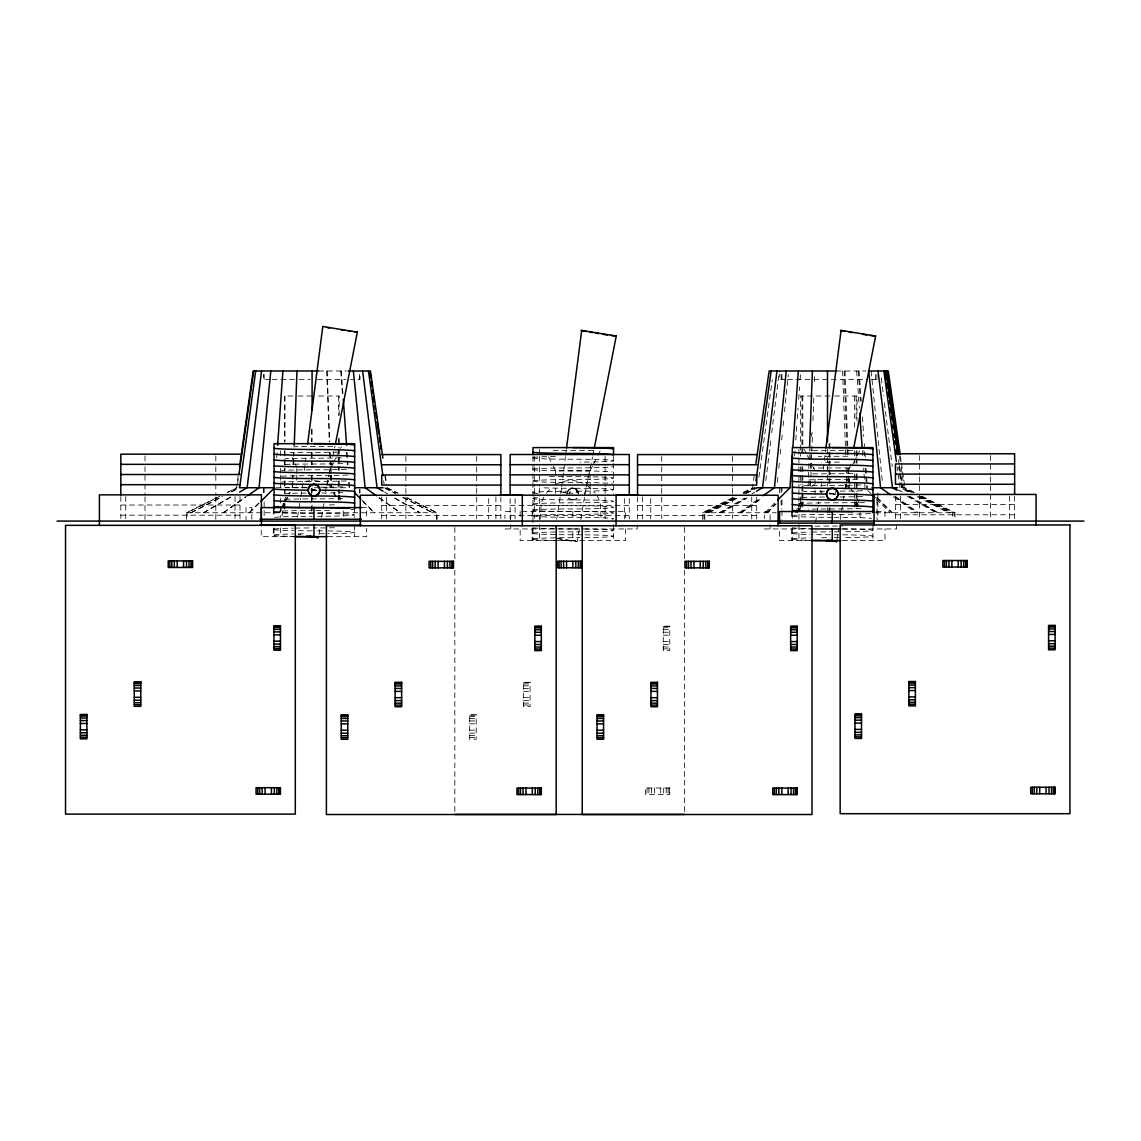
<?xml version="1.0" encoding="UTF-8"?>
<svg xmlns="http://www.w3.org/2000/svg" width="1141" height="1141" viewBox="0 0 1141 1141"><rect width="100%" height="100%" fill="white"/><g stroke="black" fill="none" stroke-linecap="round" stroke-linejoin="round"><path stroke-width="0.75" stroke-dasharray="5 3.75" d="M292.139 487.735L292.595 475.355M292.995 464.744L293.451 452.364M292.666 487.735L293.123 475.355M293.522 464.744L293.979 452.364M808.142 485.966L809.511 448.827M809.682 485.966L809.939 478.892M810.338 468.281L811.051 448.827M811.508 436.447L811.65 432.91M810.552 485.966L812.506 432.91M812.962 420.53L813.875 395.77M814.403 381.622L814.66 374.548M276.721 457.669L277.22 450.595M794.664 455.901L795.163 448.827M795.79 439.984L796.803 425.835M797.317 418.761L798.072 408.15M798.7 399.307L799.584 386.927M800.083 379.853L800.469 374.548M572.91 493.497L569.858 492.998L570.571 488.305L572.311 487.806L576.761 489.304L578.672 494.082A5.805 5.762 -90 0 0 572.853 488.277A40.705 1.455 0 0 1 544.086 487.849M777.378 482.429L778.091 475.355M778.804 468.281L779.531 461.206M780.244 454.132L780.957 447.058M781.671 439.984L782.384 432.91M783.097 425.835L783.81 418.761M784.523 411.687L788.274 374.548M302.18 488.02L303.05 481.003M304.362 470.463L305.874 458.169M561.515 488.434L556.722 519.141M561.729 486.679L565.437 456.828M565.651 455.074L566.307 449.811M765.796 480.661L770.831 439.984M771.701 432.91L779.36 371.01M820.479 491.942L822.105 492.085L820.479 491.942L822.005 479.648M823.303 469.122L825.699 449.811M282.626 507.759L283.253 503.024M567.048 494.082A5.805 5.805 0 0 1 572.853 488.277L572.853 488.277A5.805 5.762 -90 0 0 567.106 494.082C565.579 490.53 550.746 491.343 569.858 492.998M758.865 477.28L772.329 379.725M238.269 475.54L236.529 487.735L227.145 492.427M238.298 479.02L237.057 487.735L227.672 492.427M754.201 475.54L752.461 487.735L741.522 493.197M297.544 516.916L300.539 498.218M300.81 496.52L301.638 491.429M318.952 534.302L320.05 527.499M321.676 517.301L323.859 503.709M566.892 540.577L577.303 541.618L579.485 528.026M580.855 519.526L584.406 497.433M815.573 522.535L816.927 514.035M817.198 512.338L818.839 502.14M836.981 539.921L838.621 529.724M840.247 519.526L842.985 502.525M843.256 500.828L844.069 495.736M576.191 492.969L576.733 489.789C573.21 486.308 566.892 489.446 566.906 494.067L567.833 491.186L562.328 491.229A40.705 1.455 0 0 0 533.546 492.256L532.933 492.427M835.854 491.386L835.312 494.566L829.207 493.582M331.247 465.157L332.601 458.24M332.944 456.514L334.983 446.16M585.019 494.067L592.521 456.985M592.864 455.259L593.876 450.067M849.546 469.079L850.901 462.162M325.37 491.814L326.383 486.822M326.725 485.167L328.779 475.198M329.107 473.529L330.134 468.552M584.263 495.736L589.498 470.848M845.025 489.09L847.064 479.12M327.139 485.167L329.207 475.198M329.549 473.529L330.576 468.552M845.438 489.09L847.492 479.12M283.867 501.555L285.692 497.134M543.729 497.134L541.29 503.024L540.249 519.383M801.267 500.072L803.093 495.665M331.19 466.926L332.758 463.831M333.529 462.276L335.882 457.627M336.666 456.072L341.344 446.787M592.436 466.198L590.097 470.848L590.097 494.082M593.22 464.644L597.128 456.899M597.913 455.345L600.252 450.695M851.828 466.198L856.52 456.899M857.305 455.345L859.644 450.695M279.188 512.751L280.814 509.613M281.627 508.059L284.052 503.366M284.865 501.798L289.714 492.427M279.716 512.751L281.342 509.613M282.155 508.059L284.58 503.366M285.393 501.798L290.242 492.427M795.134 512.751L797.559 508.059M798.372 506.49L800.797 501.798M796.675 512.751L799.099 508.059M799.912 506.49L802.337 501.798M797.53 512.751L799.969 508.059M800.768 506.49L803.193 501.798M575.863 488.904L578.644 494.082A5.805 5.805 0 0 0 572.853 488.277A40.705 1.455 0 0 1 613.216 489.546A40.705 1.455 0 0 1 583.393 491.129L577.988 491.129M546.282 493.14L551.716 487.407M249.038 512.751L259.036 502.739M249.565 512.751L259.563 502.739M764.969 512.751L776.222 501.484M766.51 512.751L775.267 503.994M767.38 512.751L776.122 503.994M811.722 486.437L814.26 484.497M223.137 512.751L245.771 496.734M223.665 512.751L246.299 496.734M739.068 512.751L760.291 497.733M740.609 512.751L761.831 497.733M741.479 512.751L762.701 497.733M203.255 512.751L231.637 496.364M203.783 512.751L232.165 496.364M719.187 512.751L744.588 498.075M752.062 493.768L755.042 492.042M720.741 512.751L746.128 498.075M721.597 512.751L746.998 498.075M190.761 512.751L221.939 496.606M231.295 491.771L239.082 487.735M191.289 512.751L222.466 496.606M231.823 491.771L239.61 487.735M706.693 512.751L736.316 497.419M744.103 493.383L755.014 487.735M708.247 512.751L737.856 497.419M745.643 493.383L756.554 487.735M709.103 512.751L738.726 497.419M746.514 493.383L757.424 487.735M186.511 519.412L186.511 512.751L219.329 496.335M219.856 496.335L187.038 512.751L187.038 519.412M702.442 519.412L702.442 512.751L732.137 497.89M733.677 497.89L703.983 512.751L703.983 519.412M743.062 493.197L754.001 487.735M734.547 497.89L704.838 512.751L704.838 519.412M743.918 493.197L754.871 487.735M555.51 484.497C563.896 480.033 574.408 478.963 583.065 483.285M274.04 511.753L274.639 511.582A40.705 1.455 0 0 1 312.192 510.512M532.933 457.57L533.546 457.398A40.705 1.455 0 0 1 558.947 456.4M274.04 534.986L274.639 534.829A40.705 1.455 0 0 1 293.608 533.945M532.933 469.179L533.546 469.022A40.705 1.455 0 0 1 572.853 467.938A40.705 1.455 0 0 0 613.558 466.484M532.933 480.803L533.546 480.632A40.705 1.455 0 0 1 572.853 479.562A40.705 1.455 0 0 0 613.558 478.108A40.705 1.455 0 0 0 572.853 476.653A40.705 1.455 0 0 1 548.935 476.382M532.933 498.232L533.546 498.075A40.705 1.455 0 0 1 537.611 497.718M532.933 515.675L533.546 515.504A40.705 1.455 0 0 1 572.853 514.42A40.705 1.455 0 0 0 613.558 512.979A40.705 1.455 0 0 0 572.853 511.525A40.691 1.284 0 0 1 533.546 510.569L533.218 510.412M532.933 538.909L533.546 538.737A40.705 1.455 0 0 1 572.853 537.668A40.705 1.455 0 0 0 579.942 537.639M792.339 515.675L792.938 515.504A40.705 1.455 0 0 1 830.491 514.42M792.339 538.909L792.938 538.737A40.705 1.455 0 0 1 810.096 537.896M274.04 529.182L274.639 529.01A40.705 1.455 0 0 1 293.608 528.126M532.933 504.051L533.546 503.88A40.705 1.455 0 0 1 572.853 502.81A40.705 1.455 0 0 0 613.558 501.355A40.705 1.455 0 0 0 572.853 499.901A40.705 1.455 0 0 1 533.546 498.817L532.933 498.66M532.933 533.104L533.546 532.933A40.705 1.455 0 0 1 572.853 531.863A40.705 1.455 0 0 0 579.942 531.834M792.339 533.104L792.938 532.933A40.705 1.455 0 0 1 810.096 532.091M532.947 510.041L533.546 509.899A40.691 1.284 0 0 1 572.853 508.943A40.705 1.612 0 0 0 613.573 507.317A40.705 1.612 0 0 0 572.853 505.705A40.705 1.455 0 0 1 533.546 504.636L532.933 504.465M304.818 481.445L311.136 480.618M532.933 527.712L533.546 527.869A40.705 1.455 0 0 0 572.853 528.953L572.853 540.577L568.546 540.463M306.202 487.293L303.42 487.307A40.705 1.455 0 0 0 285.179 487.692M320.336 487.25L324.486 487.207A40.705 1.455 0 0 0 342.742 486.836M306.202 493.097L303.42 493.126A40.705 1.455 0 0 0 285.179 493.497M321.719 493.04L324.486 493.026A40.705 1.455 0 0 0 342.742 492.641M824.501 491.2L821.72 491.229A40.705 1.455 0 0 0 803.478 491.614M840.018 491.158L842.785 491.129A40.705 1.455 0 0 0 864.55 490.616M824.501 497.02L821.72 497.048A40.705 1.455 0 0 0 798.415 497.633M840.018 496.963L842.785 496.948A40.705 1.455 0 0 0 866.105 496.349M318.653 371.01L346.45 371.01M836.353 371.01L865.99 371.01M270.574 379.354L263.628 379.354L263.628 374.348M272.1 379.354L297.501 379.354M299.156 379.354L310.323 379.354M317.412 379.354L345.994 379.354M350.558 379.354L353.61 379.354M357.875 379.354L360.028 379.354L360.028 374.348M785.978 379.354L779.56 379.354L779.56 374.348M787.504 379.354L867.488 379.354M871.424 379.354L877.843 379.354M292.937 396.027L284.466 396.027L284.466 442.009M298.015 396.027L312.092 396.027M318.581 396.027L339.191 396.027L339.191 415.481M829.906 396.027L800.397 396.027L800.397 456.158M834.513 396.027L857.005 396.027L857.005 420.787M553.285 466.198L555.624 470.848L589.811 470.805M276.222 487.735L310.323 487.735M914.312 492.427L904.941 487.735L894.886 487.735L902.36 492.042M310.98 490.174L318.425 490.174M829.279 494.082L835.226 494.082M895.471 504.607L1014.634 504.607M120.832 505.021L239.995 505.021M381.707 505.42L500.87 505.42M510.141 505.349L629.29 505.349M637.534 505.42L756.697 505.42M361.397 507.602L366.675 507.602L366.675 519.226M521.908 511.525L625.568 511.525L625.568 519.825M876.188 511.525L884.974 511.525L884.974 519.825M186.511 512.751L437.146 512.751L437.146 519.412M702.442 512.751L776.251 512.751M875.603 512.751L954.96 512.751L954.96 519.412M895.471 514.776L1014.634 514.776M120.832 515.19L239.995 515.19M381.707 515.589L500.87 515.589M510.141 515.518L629.29 515.518M637.534 515.589L756.697 515.589M504.907 528.953L637.191 528.953L637.191 524.589M764.299 528.953L813.875 528.953M842.243 528.953L896.584 528.953L896.584 524.589M294.635 536.655L261.246 536.655L261.246 525.031M327.752 536.655L366.675 536.655L366.675 528.354M810.324 540.577L779.545 540.577L779.545 528.953M842.6 540.577L884.974 540.577L884.974 528.953M663.249 626.552L669.767 626.552M663.249 627.764L669.767 627.764M663.249 629.704L669.767 629.704M663.249 632.242L669.767 632.242M663.249 635.18L669.767 635.18M663.249 641.499L669.767 641.499M663.249 644.437L669.767 644.437M663.249 646.961L669.767 646.961M663.249 648.901L669.767 648.901M523.562 682.675L530.066 682.675M523.562 683.901L530.066 683.901M523.562 685.827L530.066 685.827M523.562 688.365L530.066 688.365M523.562 691.303L530.066 691.303M523.562 697.622L530.066 697.622M523.562 700.56L530.066 700.56M523.562 703.084L530.066 703.084M523.562 705.024L530.066 705.024M469.664 715.207L476.182 715.207M469.664 716.434L476.182 716.434M469.664 718.374L476.182 718.374M469.664 720.898L476.182 720.898M469.664 723.836L476.182 723.836M469.664 730.154L476.182 730.154M469.664 733.092L476.182 733.092M469.664 735.617L476.182 735.617M469.664 737.557L476.182 737.557M314.303 480.618L320.607 481.445M557.179 538.21L570.757 540.463M298.286 534.288L300.725 534.644M317.013 490.644L310.908 489.674M829.265 492.998L835.355 494.039M310.965 489.075L317.055 490.117M571.427 540.463L577.303 541.618M557.15 538.566L567.819 540.463M532.933 481.231L533.546 481.388A40.705 1.455 0 0 0 572.853 482.472A40.705 1.455 0 0 1 612.175 483.542M792.339 527.712L792.938 527.869A40.705 1.455 0 0 0 810.096 528.711M532.933 457.983L533.546 458.154A40.705 1.455 0 0 0 572.853 459.224A40.705 1.455 0 0 1 613.402 460.55A40.705 1.455 0 0 1 579.942 462.105M792.339 533.517L792.938 533.688A40.705 1.455 0 0 0 810.096 534.53M792.339 539.322L792.938 539.493A40.705 1.455 0 0 0 810.096 540.335M532.933 469.607L533.546 469.764A40.705 1.455 0 0 0 572.853 470.848A40.705 1.455 0 0 1 612.175 471.918M532.933 492.841L533.546 493.012A40.705 1.455 0 0 0 540.577 493.525M532.933 533.517L533.546 533.688A40.705 1.455 0 0 0 572.853 534.758A40.705 1.455 0 0 1 583.393 534.815M532.933 539.322L533.546 539.493A40.705 1.455 0 0 0 572.853 540.577M274.04 529.595L274.639 529.766A40.705 1.455 0 0 0 293.608 530.651M274.04 535.4L274.639 535.571A40.705 1.455 0 0 0 293.608 536.455M792.439 516.089L792.938 516.26A40.705 1.455 0 0 0 832.26 517.329M533.047 516.089L533.546 516.26A40.705 1.455 0 0 0 572.853 517.329A40.705 1.455 0 0 1 612.175 519.155M274.14 512.166L274.639 512.338A40.705 1.455 0 0 0 313.96 513.407M569.801 493.582L567.177 492.741M922.128 496.335L954.96 512.751M913.456 492.427L904.071 487.735L900.591 463.346M921.272 496.335L954.09 512.751L954.09 519.412M911.916 492.427L902.531 487.735L898.538 459.866M919.732 496.335L952.55 512.751L952.55 519.412M387.127 487.735L398.066 493.197M407.451 497.89L437.146 512.751M386.599 487.735L397.539 493.197M406.923 497.89L436.618 512.751L436.618 519.412M910.176 491.771L902.374 487.735L899.051 463.346M919.532 496.606L950.695 512.751M909.306 491.771L901.518 487.735L898.637 466.826M918.662 496.606L949.84 512.751M907.765 491.771L899.978 487.735L897.083 466.826M917.122 496.606L948.299 512.751M384.574 487.735L395.485 493.383M403.272 497.419L432.881 512.751M385.601 488.533L394.957 493.383M402.744 497.419L432.353 512.751M909.819 496.364L938.202 512.751M895.514 488.59L901.49 492.042M908.963 496.364L937.346 512.751M907.423 496.364L935.805 512.751M384.546 492.042L387.526 493.768M395 498.075L420.387 512.751M394.472 498.075L419.859 512.751M895.699 496.734L918.334 512.751M894.829 496.734L917.464 512.751M893.289 496.734L915.923 512.751M379.297 497.733L400.52 512.751M378.769 497.733L399.992 512.751M844.754 484.497L847.278 486.437M587.273 485.467L595.231 493.14M327.966 484.497L331.76 487.407M877.429 497.733L892.433 512.751M876.559 497.733L891.563 512.751M871.268 493.982L865.006 487.735L863.623 468.281M876.274 498.988L890.023 512.751M362.111 500.243L374.619 512.751M362.838 501.484L374.091 512.751M851.072 489.346L853.012 491.871M856.606 501.798L859.03 506.49M855.736 501.798L858.175 506.49M854.195 501.798L856.62 506.49M333.942 492.427L337.18 498.674M333.414 492.427L336.652 498.674M804.091 449.155L806.43 453.804M807.215 455.345L811.893 464.644M812.677 466.198L815.031 470.848M548.593 456.899L552.501 464.644M292.039 457.627L294.378 462.276M295.162 463.831L296.731 466.926M857.133 498.603L858.973 503.024M597.171 495.665L600.223 503.024L601.25 521.08M339.134 495.665L340.959 500.072M900.463 456.371L901.205 461.606M901.447 463.346L904.941 487.735M899.593 456.371L900.335 461.606M385.387 475.54L386.628 484.255M384.859 475.54L386.1 484.255M383.604 480.76L384.089 484.255M881.323 378.085L883.505 395.77M884.389 402.844L892.262 466.512M871.168 371.01L882.25 480.661M859.087 371.01L861.227 401.076M862.368 416.993L863.751 436.447M864.265 443.521L865.277 457.669M866.033 468.281L867.417 487.735M858.217 371.01L860.371 401.076M863.908 450.595L864.407 457.669M865.163 468.281L866.561 487.735M856.677 371.01L859.33 408.15M862.354 450.595L862.867 457.669M341.273 371.01L342.913 394.002M347.078 452.364L347.962 464.744M349.232 482.429L349.602 487.735M340.745 371.01L342.386 394.002M346.55 452.364L347.435 464.744M348.704 482.429L349.075 487.735L311.564 487.735L311.564 512.751M845.01 371.01L848.205 457.669M848.604 468.281L849.318 487.735M844.14 371.01L847.349 457.669M847.734 468.281L848.462 487.735M842.6 371.01L845.809 457.669M846.194 468.281L846.922 487.735M327.196 371.01L329.806 441.752M330.205 452.364L330.662 464.744M331.047 475.355L331.518 487.735M326.668 371.01L329.278 441.752M329.678 452.364L330.134 464.744M330.519 475.355L330.976 487.735M1014.634 496.135L1014.634 519.868M1009.671 496.135L1009.671 519.868M990.459 455.559L990.459 475.127M990.459 476.909L990.459 519.611M919.646 455.559L919.646 475.127M919.646 476.909L919.646 519.611M900.42 496.135L900.42 519.868M895.471 496.135L895.471 519.868M877.843 493.012L877.843 519.412M876.973 374.348L876.973 379.354M876.973 500.058L876.973 519.412M875.432 374.348L875.432 379.354M872.936 524.589L872.936 540.577M860 512.609L860 521.08M857.005 450.852L857.005 463.232M857.005 473.843L857.005 491.529M857.005 493.297L857.005 509.214M856.135 396.027L856.135 420.787M856.135 450.852L856.135 463.232M856.135 473.843L856.135 491.529M856.135 493.297L856.135 509.214M854.595 396.027L854.595 429.629M854.595 450.852L854.595 463.232M854.595 473.843L854.595 491.529M854.595 493.297L854.595 509.214M849.489 479.149L849.489 489.104M829.906 443.521L829.906 485.966M829.906 507.745L829.906 512.751M829.036 443.521L829.036 485.966M829.036 507.745L829.036 512.751M827.496 448.827L827.496 485.966M827.496 507.745L827.496 512.751M815.031 479.149L815.031 489.104M815.031 490.773L815.031 494.082M802.808 396.027L802.808 456.158M802.808 466.769L802.808 484.454M802.808 486.223L802.808 491.529M802.808 493.297L802.808 509.214M801.938 396.027L801.938 456.158M801.938 466.769L801.938 484.454M801.938 486.223L801.938 491.529M801.938 493.297L801.938 509.214M800.397 466.769L800.397 484.454M800.397 496.834L800.397 509.214M798.928 449.354L798.928 465.143M798.928 466.897L798.928 487.949M798.928 489.703L798.928 494.966M798.928 496.72L799 521.08M798.928 524.589L798.928 540.577M792.353 513.179L792.353 519.825M792.353 528.297L792.353 540.577M791.583 511.525L791.583 519.825M791.583 528.953L791.583 540.577M781.97 374.348L781.97 379.354M781.97 487.735L781.97 491.258M781.97 500.058L781.97 508.857M781.97 510.612L781.97 519.412M781.1 374.348L781.1 379.354M781.1 487.735L781.1 493.012M781.1 500.058L781.1 508.857M779.56 487.735L779.56 493.012M770.118 519.825L770.118 511.525L764.299 511.525L764.299 518.499M770.118 524.589L770.118 528.953M756.697 496.948L756.697 518.984M751.734 496.948L751.734 518.984M732.522 456.371L732.522 465.257M732.522 467.04L732.522 486.608M732.522 488.391L732.522 518.642M684.6 527.47L684.6 559.546M684.6 570.243L684.6 814.432M669.339 788.003L669.339 794.507M668.127 788.003L668.127 794.507M666.187 788.003L666.187 794.507M663.663 788.003L663.663 794.507M661.709 456.371L661.709 465.257M661.709 467.04L661.709 486.608M661.709 488.391L661.709 518.642M660.725 788.003L660.725 794.507M654.406 788.003L654.406 794.507M651.454 788.003L651.454 794.507M650.727 498.574L650.727 518.898M648.929 788.003L648.929 794.507M646.99 788.003L646.99 794.507M642.483 496.948L642.483 518.984M637.534 496.948L637.534 518.984M629.29 498.574L629.29 518.898M625.568 528.953L625.568 540.577L520.153 540.577L520.153 528.953M624.341 498.574L624.341 518.898M613.53 456.371L613.53 461.634M613.53 463.389L613.53 482.686M613.53 484.44L613.53 493.212M613.53 524.589L613.53 540.577M605.115 456.286L605.115 465.186M605.115 466.969L605.115 486.537M605.115 488.319L605.115 518.57M572.853 511.525L572.853 519.825M555.624 470.848L555.624 494.082M539.536 449.354L539.536 454.617M539.536 456.371L539.536 465.143M539.536 466.897L539.536 486.194M539.536 487.949L539.536 496.72M539.536 498.474L539.536 519.526M539.536 524.589L539.536 540.577M534.316 456.286L534.316 465.186M534.316 466.969L534.316 486.537M534.316 488.319L534.316 518.57M532.947 456.371L532.947 523.134M532.947 528.297L532.947 540.577M532.191 511.525L532.191 519.825M532.191 528.953L532.191 540.577M520.153 511.525L520.153 519.825M515.09 498.574L515.09 518.898M510.712 519.825L510.712 511.525L504.907 511.525L504.907 518.499M510.712 524.589L510.712 528.953M510.141 498.574L510.141 518.898M500.87 496.948L500.87 518.984M495.907 496.948L495.907 518.984M488.705 498.574L488.705 518.898M476.696 456.371L476.696 465.257M476.696 467.04L476.696 486.608M476.696 488.391L476.696 518.642M454.831 527.47L454.831 559.546M454.831 570.243L454.831 812.649M405.882 456.371L405.882 465.257M405.882 467.04L405.882 486.608M405.882 488.391L405.882 518.642M386.656 496.948L386.656 518.984M381.707 496.948L381.707 518.984M360.028 489.489L360.028 493.012M359.501 374.348L359.501 379.354M359.501 489.489L359.501 493.012M354.637 507.602L354.637 517.558M354.637 525.031L354.637 536.655M343.227 510.911L343.227 517.686M339.191 438.472L339.191 447.315M339.191 449.083L339.191 470.306M339.191 480.917L339.191 493.297M339.191 495.066L339.191 500.371M338.663 396.027L338.663 415.481M338.663 438.472L338.663 447.315M338.663 449.083L338.663 470.306M338.663 480.917L338.663 493.297M338.663 495.066L338.663 500.371M331.19 468.58L331.19 473.558M331.19 475.226L331.19 485.182M312.092 429.373L312.092 441.752M312.092 452.364L312.092 464.744M312.092 475.355L312.092 482.429M312.092 487.735L312.092 512.751M311.564 429.373L311.564 441.752M311.564 452.364L311.564 464.744M311.564 475.355L311.564 482.429M296.731 468.58L296.731 473.558M296.731 475.226L296.731 485.182M284.993 396.027L284.993 442.009M284.993 450.852L284.993 457.926M284.993 459.695L284.993 470.306M284.993 480.917L284.993 493.297M284.993 503.908L284.993 512.751M284.466 450.852L284.466 457.926M284.466 459.695L284.466 470.306M284.466 480.917L284.466 493.297M284.466 503.908L284.466 512.751M282.212 510.911L282.212 517.686M280.643 450.695L280.643 457.712M280.643 468.238L280.643 473.501M280.643 475.255L280.643 487.535M280.643 498.061L280.643 517.358M280.643 527.884L280.643 536.655M274.054 508.586L274.639 517.386A40.705 1.455 0 0 1 312.192 516.317M274.054 527.884L274.054 536.655M273.284 509.257L273.284 517.558M273.284 528.354L273.284 536.655M264.156 374.348L264.156 379.354M264.156 487.735L264.156 493.012M264.156 501.812L264.156 517.657M263.628 487.735L263.628 493.012M251.819 519.226L251.819 507.602L246 507.602L246 519.797M239.995 496.549L239.995 518.57M235.032 496.549L235.032 518.57M215.82 455.958L215.82 464.858M215.82 466.64L215.82 495.108M215.82 496.877L215.82 520.011M145.007 455.958L145.007 464.858M145.007 466.64L145.007 495.108M145.007 496.877L145.007 520.011M125.781 496.549L125.781 518.57M120.832 496.549L120.832 518.57M337.879 452.121A40.705 1.455 0 0 1 313.96 452.392A40.705 1.455 0 0 0 290.042 452.677M342.742 463.588A40.705 1.455 0 0 1 313.96 464.016A40.705 1.455 0 0 0 281.67 464.587M346.251 469.265A40.705 1.455 0 0 1 313.96 469.835A40.705 1.455 0 0 0 281.67 470.392M341.202 457.841A40.705 1.455 0 0 1 313.96 458.211A40.705 1.455 0 0 0 285.179 458.639M327.866 530.922A40.705 1.455 0 0 1 354.666 532.291A40.705 1.455 0 0 1 327.866 533.66M324.486 533.703A40.705 1.455 0 0 1 317.498 533.746M317.498 530.85A40.705 1.455 0 0 1 324.486 530.893M312.192 530.836A40.705 1.455 0 0 1 295.148 530.679M295.148 528.098A40.705 1.455 0 0 1 312.192 527.941M334.313 527.741A40.705 1.455 0 0 1 313.96 527.941M298.386 533.86A40.705 1.455 0 0 1 303.42 533.803M334.313 504.807A40.705 1.612 0 0 1 329.535 504.892M347.805 474.998A40.705 1.455 0 0 1 313.96 475.64A40.705 1.455 0 0 0 280.115 476.282M280.115 482.101A40.705 1.455 0 0 1 313.96 481.445A40.705 1.455 0 0 0 346.251 480.889M354.666 509.057A40.705 1.455 0 0 1 350.843 509.67M329.535 510.398A40.705 1.455 0 0 1 313.96 510.498M317.498 513.421A40.705 1.455 0 0 1 354.666 514.862A40.705 1.455 0 0 1 317.498 516.303M285.179 499.302A40.705 1.455 0 0 1 313.96 498.888A40.705 1.455 0 0 0 342.742 498.46M332.758 446.416A40.705 1.455 0 0 1 313.96 446.587A40.705 1.455 0 0 0 293.608 446.787M847.834 456.215A40.705 1.455 0 0 1 832.26 456.314A40.705 1.455 0 0 0 818.339 456.4M849.46 467.81A40.705 1.455 0 0 1 832.26 467.938A40.705 1.455 0 0 0 813.447 468.11M852.612 473.558A40.705 1.455 0 0 1 832.26 473.757A40.705 1.455 0 0 0 811.907 473.943M839.334 462.105A40.705 1.455 0 0 1 832.26 462.134A40.705 1.455 0 0 0 821.72 462.176M815.045 526.186A40.705 1.455 0 0 1 832.26 526.044A40.705 1.455 0 0 0 842.785 526.001M842.785 528.996A40.705 1.455 0 0 1 872.951 530.408A40.705 1.455 0 0 1 842.785 531.806M839.334 531.834A40.705 1.455 0 0 1 832.26 531.863M834.014 534.758A40.705 1.455 0 0 1 872.708 536.056A40.705 1.455 0 0 1 842.785 537.625M839.334 537.639A40.705 1.455 0 0 1 834.014 537.668M830.491 534.758A40.705 1.455 0 0 1 811.907 534.573M811.907 532.048A40.705 1.455 0 0 1 830.491 531.863M821.72 537.711A40.705 1.455 0 0 1 830.491 537.668M861.041 508.472A40.705 1.612 0 0 1 832.26 508.943A40.691 1.284 0 0 0 808.341 509.186M857.875 479.234A40.705 1.455 0 0 1 832.26 479.562A40.705 1.455 0 0 0 806.644 479.89M803.478 485.795A40.705 1.455 0 0 1 832.26 485.367A40.705 1.455 0 0 0 861.041 484.939M870.512 513.464A40.705 1.455 0 0 1 832.26 514.42M834.014 517.329A40.705 1.455 0 0 1 871.567 518.413M798.415 503.452A40.705 1.455 0 0 1 832.26 502.81A40.705 1.455 0 0 0 866.105 502.154M852.612 450.31A40.705 1.455 0 0 1 832.26 450.51A40.705 1.455 0 0 0 811.907 450.709M585.091 529.025A40.705 1.455 0 0 1 613.544 530.437A40.705 1.455 0 0 1 583.393 531.806M572.853 528.953A40.705 1.455 0 0 1 583.393 528.996M585.091 534.829A40.705 1.455 0 0 1 613.544 536.241A40.705 1.455 0 0 1 583.393 537.625M593.206 450.31A40.705 1.455 0 0 1 572.853 450.51A40.705 1.455 0 0 0 552.515 450.709M669.767 626.138L663.249 626.138L663.249 650.541L669.767 650.541L669.767 626.138M530.066 682.261L523.562 682.261L523.562 706.664L530.066 706.664L530.066 682.261M476.182 714.794L469.664 714.794L469.664 739.197L476.182 739.197L476.182 714.794M669.767 788.003L645.364 788.003L645.364 794.507L669.767 794.507L669.767 788.003M568.788 498.203A5.805 5.762 -90 0 0 576.932 498.203A5.805 5.805 0 0 1 568.746 498.203"/><path stroke-width="1.5" d="M294.235 445.29L296.988 371.01M809.582 447.058L812.392 371.01M277.605 445.29L282.911 371.01M777.477 500.243L789.971 487.735L792.382 454.132M792.881 447.058L798.315 371.01M270.816 371.01L259.036 487.735L247.711 495.736M786.235 371.01L774.439 487.735L763.115 495.736M261.546 371.01L247.112 487.735L239.639 492.042M307.614 444.134L322.789 326.483L357.347 332.131L335.326 444.42M566.521 448.056L581.696 330.405L616.254 336.053L594.219 448.342M776.95 371.01L762.516 487.735L756.54 491.186M825.913 448.056L841.088 330.405L875.646 336.053L853.611 448.342M255.712 371.01L239.61 487.735L274.567 487.735L260.818 501.484M755.984 480.76L771.131 371.01M239.51 466.826L253.202 371.01L318.653 371.01M239.054 473.8L253.73 371.01M755.941 463.346L769.134 371.01L836.61 371.01M307.984 536.655L313.96 536.655L313.96 525.031M826.284 540.577L832.26 540.577L832.26 528.953M357.347 332.131L354.979 331.945M616.254 336.053L611.077 335.497M875.646 336.053L870.483 335.497M348.176 371.01L370.454 371.01L382.891 458.111M868.372 371.01L888.268 371.01L900.206 454.631M895.471 453.776L1014.634 453.776L1014.634 494.438M239.995 454.175L120.832 454.175L120.832 494.852M381.707 454.589L500.87 454.589L500.87 495.251M756.697 454.589L637.534 454.589L637.534 495.251M1014.634 463.945L895.471 463.945L895.471 484.269L1014.634 484.269M120.832 464.344L239.995 464.344M381.707 464.758L500.87 464.758M510.141 464.672L629.29 464.672M637.534 464.758L756.697 464.758M895.471 474.114L1014.634 474.114M120.832 474.513L239.995 474.513M500.87 474.927L381.707 474.927L381.707 485.082L500.87 485.082M510.141 474.841L629.29 474.841M637.534 474.927L756.697 474.927L756.697 485.082L637.534 485.082M120.832 484.683L239.995 484.683M510.141 485.011L629.29 485.011M354.794 487.735L383.076 487.735M756.512 487.735L789.971 487.735M871.924 487.735L896.969 487.735M499.943 495.18L638.675 495.18M361.397 507.602L261.246 507.602L261.246 519.226M874.42 511.525L779.545 511.525L779.545 523.134M259.948 519.226L361.397 519.226M57.05 521.08L1083.95 521.08M778.248 523.134L874.42 523.134M259.948 525.031L361.397 525.031M811.165 528.953L841.045 528.953M294.635 536.655L327.11 536.655M811.165 540.577L841.045 540.577M581.91 561.272L557.521 561.272L557.521 567.776L581.91 567.776M1048.593 625.81L1055.097 625.81M273.954 626.224L280.458 626.224M534.829 626.623L541.333 626.623M790.656 626.623L797.16 626.623M1048.593 627.037L1055.097 627.037M273.954 627.436L280.458 627.436M534.829 627.85L541.333 627.85M790.656 627.85L797.16 627.85M1048.593 628.976L1055.097 628.976M273.954 629.376L280.458 629.376M534.829 629.789L541.333 629.789M790.656 629.789L797.16 629.789M1048.593 631.501L1055.097 631.501M273.954 631.9L280.458 631.9M534.829 632.314L541.333 632.314M790.656 632.314L797.16 632.314M1048.593 634.439L1055.097 634.439M273.954 634.852L280.458 634.852M534.829 635.252L541.333 635.252M790.656 635.252L797.16 635.252M1048.593 640.757L1055.097 640.757M273.954 641.156L280.458 641.156M534.829 641.57L541.333 641.57M790.656 641.57L797.16 641.57M1048.593 643.695L1055.097 643.695M273.954 644.109L280.458 644.109M534.829 644.508L541.333 644.508M790.656 644.508L797.16 644.508M1048.593 646.22L1055.097 646.22M273.954 646.633L280.458 646.633M534.829 647.033L541.333 647.033M790.656 647.033L797.16 647.033M1048.593 648.159L1055.097 648.159M273.954 648.573L280.458 648.573M534.829 648.972L541.333 648.972M790.656 648.972L797.16 648.972M908.892 681.933L915.396 681.933M134.253 682.347L140.757 682.347M395.128 682.746L401.632 682.746M650.955 682.746L657.458 682.746M908.892 683.159L915.396 683.159M134.253 683.559L140.757 683.559M395.128 683.972L401.632 683.972M650.955 683.972L657.458 683.972M908.892 685.099L915.396 685.099M134.253 685.499L140.757 685.499M395.128 685.912L401.632 685.912M650.955 685.912L657.458 685.912M908.892 687.624L915.396 687.624M134.253 688.023L140.757 688.023M395.128 688.437L401.632 688.437M650.955 688.437L657.458 688.437M908.892 690.562L915.396 690.562M134.253 690.975L140.757 690.975M395.128 691.375L401.632 691.375M650.955 691.375L657.458 691.375M908.892 696.88L915.396 696.88M134.253 697.294L140.757 697.294M395.128 697.693L401.632 697.693M650.955 697.693L657.458 697.693M908.892 699.818L915.396 699.818M134.253 700.232L140.757 700.232M395.128 700.631L401.632 700.631M650.955 700.631L657.458 700.631M908.892 702.357L915.396 702.357M134.253 702.756L140.757 702.756M395.128 703.17L401.632 703.17M650.955 703.17L657.458 703.17M908.892 704.282L915.396 704.282M134.253 704.696L140.757 704.696M395.128 705.095L401.632 705.095M650.955 705.095L657.458 705.095M855.008 714.48L861.512 714.48M80.369 714.879L86.873 714.879M341.245 715.293L347.748 715.293M597.071 715.293L603.575 715.293M855.008 715.692L861.512 715.692M80.369 716.092L86.873 716.092M341.245 716.505L347.748 716.505M597.071 716.505L603.575 716.505M855.008 717.632L861.512 717.632M80.369 718.031L86.873 718.031M341.245 718.445L347.748 718.445M597.071 718.445L603.575 718.445M855.008 720.156L861.512 720.156M80.369 720.57L86.873 720.57M341.245 720.969L347.748 720.969M597.071 720.969L603.575 720.969M855.008 723.094L861.512 723.094M80.369 723.508L86.873 723.508M341.245 723.907L347.748 723.907M597.071 723.907L603.575 723.907M855.008 729.413L861.512 729.413M80.369 729.826L86.873 729.826M341.245 730.226L347.748 730.226M597.071 730.226L603.575 730.226M855.008 732.365L861.512 732.365M80.369 732.764L86.873 732.764M341.245 733.178L347.748 733.178M597.071 733.178L603.575 733.178M855.008 734.89L861.512 734.89M80.369 735.289L86.873 735.289M341.245 735.703L347.748 735.703M597.071 735.703L603.575 735.703M855.008 736.829L861.512 736.829M80.369 737.229L86.873 737.229M341.245 737.642L347.748 737.642M597.071 737.642L603.575 737.642M454.831 814.432L684.6 814.432M838.022 494.082L842.785 494.139A40.705 1.455 0 0 1 872.951 495.536M826.498 494.082L821.72 494.039A40.705 1.455 0 0 1 792.938 493.012L792.339 492.841M319.722 490.174L324.486 490.216A40.705 1.455 0 0 1 354.666 491.614M308.198 490.174L303.42 490.117A40.705 1.455 0 0 1 274.639 489.09L274.04 488.918M348.533 331.047L350.972 331.389M862.582 334.327L866.832 334.969M603.19 334.327L607.44 334.969M827.938 540.463L836.71 541.618L830.819 540.463M309.639 536.541L318.41 537.696L312.52 536.541M341.259 329.92L344.297 330.405M595.602 333.115L598.64 333.6M849.246 332.145L852.07 332.616M589.854 332.145L592.678 332.616M327.31 327.581L329.735 328.009M845.609 331.503L840.489 330.405M586.217 331.503L581.083 330.405M306.587 536.056L308.911 536.541M309.682 536.056L311.85 536.541M792.339 481.231L792.938 481.388A40.705 1.455 0 0 0 832.26 482.472A40.705 1.455 0 0 1 872.951 483.912M792.339 487.036L792.938 487.207A40.705 1.455 0 0 0 832.26 488.277A40.705 1.455 0 0 1 872.951 489.731M274.04 477.309L274.639 477.466A40.705 1.455 0 0 0 313.96 478.55A40.705 1.455 0 0 1 354.666 480.004M274.04 483.114L274.639 483.285A40.705 1.455 0 0 0 313.96 484.355A40.705 1.455 0 0 1 354.666 485.809M792.339 452.164L792.938 452.335A40.705 1.455 0 0 0 832.26 453.419A40.705 1.455 0 0 1 872.951 454.86M792.339 457.983L792.938 458.154A40.705 1.455 0 0 0 832.26 459.224A40.705 1.455 0 0 1 872.951 460.679M792.339 463.788L792.938 463.959A40.705 1.455 0 0 0 832.26 465.029A40.705 1.455 0 0 1 872.951 466.484M792.339 469.607L792.938 469.764A40.705 1.455 0 0 0 832.26 470.848A40.705 1.455 0 0 1 872.951 472.303M792.339 475.412L792.938 475.583A40.705 1.455 0 0 0 832.26 476.653A40.705 1.455 0 0 1 872.951 478.108M792.339 498.66L792.938 498.817A40.705 1.455 0 0 0 832.26 499.901A40.705 1.455 0 0 1 872.951 501.355M792.339 504.465L792.938 504.636A40.705 1.455 0 0 0 832.26 505.705A40.705 1.612 0 0 1 872.965 507.317M532.933 452.164L533.546 452.335A40.705 1.455 0 0 0 572.853 453.419A40.705 1.455 0 0 1 613.558 454.86M274.04 448.242L274.639 448.413A40.705 1.455 0 0 0 313.96 449.497A40.705 1.455 0 0 1 354.666 450.952M274.04 454.061L274.639 454.232A40.705 1.455 0 0 0 313.96 455.302A40.705 1.455 0 0 1 354.666 456.757M274.04 459.866L274.639 460.037A40.705 1.455 0 0 0 313.96 461.107A40.705 1.455 0 0 1 354.666 462.561M274.04 465.685L274.639 465.842A40.705 1.455 0 0 0 313.96 466.926A40.705 1.455 0 0 1 354.666 468.38M274.04 471.49L274.639 471.661A40.705 1.455 0 0 0 313.96 472.731A40.705 1.455 0 0 1 354.666 474.185M274.04 494.738L274.639 494.894A40.705 1.455 0 0 0 313.96 495.978A40.705 1.455 0 0 1 354.666 497.433M274.04 500.542L274.639 500.714A40.705 1.455 0 0 0 313.96 501.783A40.705 1.612 0 0 1 354.666 503.409M792.624 510.412L792.952 510.569A40.691 1.284 0 0 0 832.26 511.525A40.705 1.455 0 0 1 852.612 511.71M274.325 506.49L274.653 506.647A40.691 1.284 0 0 0 313.96 507.602A40.705 1.455 0 0 1 349.203 508.33M896.954 490.316L892.476 487.735L878.042 371.01M383.048 491.186L377.072 487.735L362.638 371.01M890.451 494.738L880.552 487.735L868.757 371.01M376.473 495.736L365.149 487.735L353.353 371.01M872.523 495.237L875.019 497.733M354.609 492.741L360.87 498.988M887.398 371.01L899.35 454.631M885.858 371.01L897.796 454.631M370.169 372.75L370.925 377.985M371.41 381.465L372.166 386.685M372.665 390.179L373.164 393.659M373.649 397.139L374.405 402.374M374.904 405.854L375.403 409.334M375.902 412.828L376.644 418.048M377.143 421.528L378.883 433.723M379.382 437.217L380.124 442.437M380.623 445.917L381.123 449.411M885.416 371.01L886.614 379.725M887.099 383.205L887.812 388.439M888.297 391.919L889.01 397.139M889.495 400.634L889.98 404.114M890.465 407.594L891.178 412.828M891.663 416.308L892.148 419.788M892.861 425.022L893.346 428.503M894.059 433.723L894.544 437.217M895.029 440.697L895.514 444.177M896.227 449.411L896.712 452.891M883.861 371.01L896.37 461.606M368.457 371.01L382.891 475.54M859.701 413.456L862.111 447.058M343.298 399.307L346.579 445.29M1054.683 787.261L1054.683 793.765M1053.457 787.261L1053.457 793.765M1051.531 787.261L1051.531 793.765M1048.993 787.261L1048.993 793.765M1046.055 787.261L1046.055 793.765M1039.736 787.261L1039.736 793.765M1036.798 787.261L1036.798 793.765M1036.057 524.946L1036.057 494.438L874.049 494.438L874.049 524.946M1034.274 787.261L1034.274 793.765M1032.334 787.261L1032.334 793.765M966.841 560.531L966.841 567.034M965.614 560.531L965.614 567.034M963.674 560.531L963.674 567.034M961.15 560.531L961.15 567.034M958.212 560.531L958.212 567.034M951.894 560.531L951.894 567.034M948.955 560.531L948.955 567.034M946.431 560.531L946.431 567.034M944.491 560.531L944.491 567.034M872.936 512.509L872.936 447.6L792.353 447.6L792.353 512.509M832.26 511.525L832.26 523.134M827.496 371.01L827.496 441.752M796.746 788.074L796.746 794.578M795.519 788.074L795.519 794.578M793.58 788.074L793.58 794.578M791.055 788.074L791.055 794.578M788.117 788.074L788.117 794.578M781.799 788.074L781.799 794.578M778.861 788.074L778.861 794.578M778.119 525.759L778.119 495.251L616.097 495.251L616.097 525.759M776.336 788.074L776.336 794.578M774.397 788.074L774.397 794.578M708.903 561.343L708.903 567.847M707.677 561.343L707.677 567.847M705.737 561.343L705.737 567.847M703.213 561.343L703.213 567.847M700.274 561.343L700.274 567.847M693.956 561.343L693.956 567.847M691.004 561.343L691.004 567.847M688.479 561.343L688.479 567.847M686.54 561.343L686.54 567.847M629.29 495.18L629.29 454.517L510.141 454.517L510.141 495.18M613.53 454.617L613.53 447.6L532.947 447.6L532.947 454.617M582.224 525.759L582.224 814.517L812.007 814.517L812.007 525.759L326.397 525.759L326.397 814.517L556.18 814.517L556.18 525.759M581.496 561.272L581.496 567.776M580.284 561.272L580.284 567.776M578.344 561.272L578.344 567.776M575.82 561.272L575.82 567.776M572.868 561.272L572.868 567.776M566.564 561.272L566.564 567.776M563.611 561.272L563.611 567.776M561.087 561.272L561.087 567.776M559.147 561.272L559.147 567.776M540.92 788.074L540.92 794.578M539.693 788.074L539.693 794.578M537.768 788.074L537.768 794.578M535.229 788.074L535.229 794.578M532.291 788.074L532.291 794.578M525.972 788.074L525.972 794.578M523.034 788.074L523.034 794.578M522.293 525.759L522.293 495.251L360.285 495.251L360.285 525.759M520.51 788.074L520.51 794.578M518.57 788.074L518.57 794.578M453.077 561.343L453.077 567.847M451.85 561.343L451.85 567.847M449.911 561.343L449.911 567.847M447.386 561.343L447.386 567.847M444.448 561.343L444.448 567.847M438.13 561.343L438.13 567.847M435.192 561.343L435.192 567.847M432.667 561.343L432.667 567.847M430.728 561.343L430.728 567.847M354.637 508.586L354.637 443.678L274.054 443.678L274.054 508.586M313.96 507.602L313.96 519.226M312.092 371.01L312.092 409.919M280.044 787.675L280.044 794.179M278.818 787.675L278.818 794.179M276.892 787.675L276.892 794.179M274.353 787.675L274.353 794.179M271.415 787.675L271.415 794.179M265.097 787.675L265.097 794.179M262.159 787.675L262.159 794.179M261.417 525.345L261.417 494.852L99.41 494.852L99.41 525.345M259.635 787.675L259.635 794.179M257.695 787.675L257.695 794.179M192.201 560.944L192.201 567.448M190.975 560.944L190.975 567.448M189.035 560.944L189.035 567.448M186.511 560.944L186.511 567.448M183.573 560.944L183.573 567.448M177.254 560.944L177.254 567.448M174.316 560.944L174.316 567.448M171.792 560.944L171.792 567.448M169.852 560.944L169.852 567.448M572.853 447.6A40.705 1.455 0 0 1 613.558 449.055M832.26 540.577A40.705 1.455 0 0 1 811.907 540.378M832.26 447.6A40.705 1.455 0 0 1 872.951 449.055M313.96 443.678A40.705 1.455 0 0 1 354.666 445.133M313.96 536.655A40.705 1.455 0 0 1 295.148 536.484M308.926 493.069A5.805 5.805 0 0 0 318.995 493.069A5.805 5.762 -90 0 0 313.96 484.355A5.805 5.762 -90 0 0 308.969 493.069A5.805 5.762 -90 0 0 318.952 493.069L319.566 491.671A5.805 5.805 0 0 0 318.068 486.052L316.87 485.139A5.805 5.805 0 0 0 308.341 491.671M837.865 495.593L837.294 496.991A5.805 5.805 0 0 1 829.35 499.116A5.805 5.805 0 0 1 827.225 491.186A5.805 5.805 0 0 1 835.155 489.061L836.367 489.974A5.805 5.805 0 0 1 837.865 495.593M1069.944 524.946L840.161 524.946L840.161 813.69L1069.944 813.69L1069.944 524.946M295.305 525.345L65.522 525.345L65.522 814.103L295.305 814.103L295.305 525.345M967.254 560.531L942.851 560.531L942.851 567.034L967.254 567.034L967.254 560.531M192.615 560.944L168.212 560.944L168.212 567.448L192.615 567.448L192.615 560.944M453.49 561.343L429.087 561.343L429.087 567.847L453.49 567.847L453.49 561.343M709.317 561.343L684.914 561.343L684.914 567.847L709.317 567.847L709.317 561.343M1055.097 625.396L1048.593 625.396L1048.593 649.8L1055.097 649.8L1055.097 625.396M280.458 625.81L273.954 625.81L273.954 650.213L280.458 650.213L280.458 625.81M541.333 626.209L534.829 626.209L534.829 650.612L541.333 650.612L541.333 626.209M797.16 626.209L790.656 626.209L790.656 650.612L797.16 650.612L797.16 626.209M915.396 681.519L908.892 681.519L908.892 705.922L915.396 705.922L915.396 681.519M140.757 681.933L134.253 681.933L134.253 706.336L140.757 706.336L140.757 681.933M401.632 682.332L395.128 682.332L395.128 706.735L401.632 706.735L401.632 682.332M657.458 682.332L650.955 682.332L650.955 706.735L657.458 706.735L657.458 682.332M861.512 714.052L855.008 714.052L855.008 738.455L861.512 738.455L861.512 714.052M86.873 714.466L80.369 714.466L80.369 738.869L86.873 738.869L86.873 714.466M347.748 714.865L341.245 714.865L341.245 739.268L347.748 739.268L347.748 714.865M603.575 714.865L597.071 714.865L597.071 739.268L603.575 739.268L603.575 714.865M1055.097 787.261L1030.694 787.261L1030.694 793.765L1055.097 793.765L1055.097 787.261M280.458 787.675L256.055 787.675L256.055 794.179L280.458 794.179L280.458 787.675M541.333 788.074L516.93 788.074L516.93 794.578L541.333 794.578L541.333 788.074M797.16 788.074L772.757 788.074L772.757 794.578L797.16 794.578L797.16 788.074M837.252 496.991A5.805 5.762 -90 0 0 832.26 488.277A5.805 5.762 -90 0 0 827.268 496.991A5.805 5.762 -90 0 0 837.252 496.991"/></g></svg>
